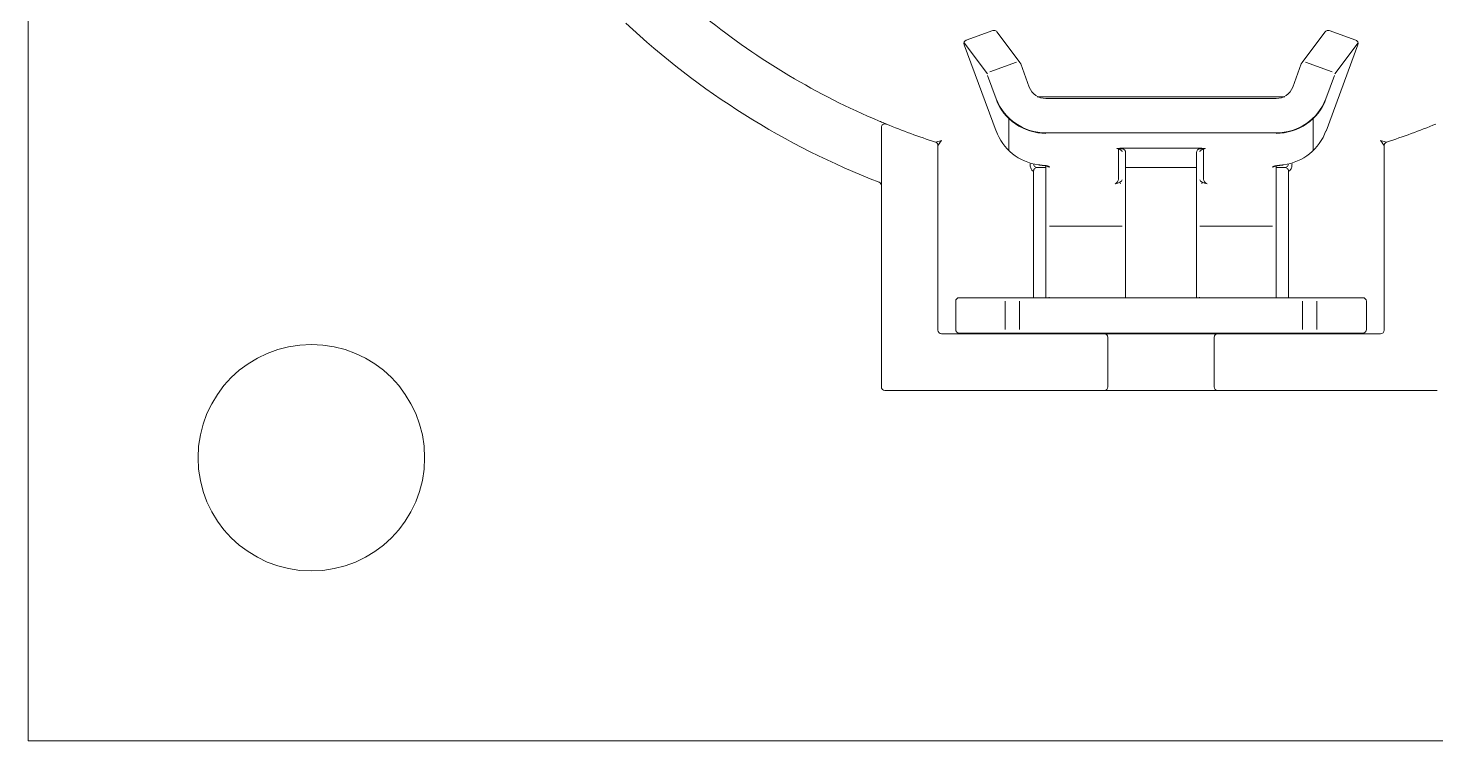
# Model space of a CAD drawing. Header units: millimetres. Extents: x 564.8 to 596.8, y 285.7 to 332.7.
# Drawn here: x 564.76 to 584.64, y 285.7 to 295.76 of the extents above; entities that cross this region are included whole.
import ezdxf

# ---------------------------------------------------------------- set-up
doc = ezdxf.new("R2010")
doc.units = ezdxf.units.MM
doc.layers.add('1', color=7, linetype='Continuous', true_color=0xffffff)

msp = doc.modelspace()

# ---------------------------------------------------------------- linework, layer by layer
at = {"layer": '1', "color": 7, "linetype": 'Continuous', "lineweight": 18}
for p, q in [((564.755, 285.696), (564.755, 332.696)), ((578.381, 295.729), (578.005, 295.595)), ((578.767, 295.273), (578.438, 295.712)), ((583.073, 295.712), (582.743, 295.273)), ((583.505, 295.595), (583.13, 295.729)), ((577.975, 295.53), (578.426, 294.311)), ((583.085, 294.311), (583.536, 295.53)), ((578.895, 294.932), (578.774, 295.26)), ((582.736, 295.26), (582.615, 294.932)), ((578.895, 294.932), (578.895, 294.932)), ((582.615, 294.932), (582.615, 294.932)), ((582.493, 294.796), (579.017, 294.796)), ((582.38, 294.77), (579.13, 294.77)), ((578.426, 294.312), (578.426, 294.311)), ((583.085, 294.311), (583.085, 294.312)), ((580.155, 293.632), (580.155, 294.065)), ((580.205, 294.058), (580.155, 294.058)), ((580.205, 294.068), (581.305, 294.068)), ((581.355, 294.058), (581.305, 294.058)), ((581.355, 294.065), (581.355, 293.632)), ((580.255, 293.614), (580.255, 294.008)), ((581.255, 294.008), (581.255, 293.614)), ((578.955, 291.956), (578.955, 293.746)), ((579.005, 293.796), (579.13, 293.796)), ((579.023, 293.833), (579.024, 293.832)), ((579.128, 293.822), (579.137, 293.819)), ((579.13, 293.82), (579.13, 293.098)), ((580.255, 293.796), (581.255, 293.796)), ((582.366, 293.814), (582.372, 293.821)), ((582.381, 293.821), (582.373, 293.819)), ((582.38, 293.098), (582.38, 293.82)), ((582.38, 293.796), (582.505, 293.796)), ((582.555, 293.746), (582.555, 291.956)), ((576.805, 293.611), (576.805, 290.696)), ((580.255, 293.098), (580.255, 293.614)), ((581.255, 293.614), (581.255, 293.098)), ((577.605, 291.496), (577.605, 293.372)), ((583.905, 293.372), (583.905, 291.496)), ((579.13, 293.098), (579.13, 292.507)), ((580.255, 292.507), (580.255, 293.098)), ((581.255, 293.098), (581.255, 292.507)), ((582.38, 292.507), (582.38, 293.098)), ((579.13, 292.507), (579.13, 292.506)), ((579.13, 292.506), (579.13, 291.956)), ((580.255, 292.506), (580.255, 292.507)), ((580.255, 291.956), (580.255, 292.506)), ((581.255, 292.507), (581.255, 292.506)), ((581.255, 292.506), (581.255, 291.956)), ((582.38, 292.506), (582.38, 292.507)), ((582.38, 291.956), (582.38, 292.506)), ((577.855, 291.906), (577.855, 291.506)), ((578.524, 291.956), (577.905, 291.956)), ((578.698, 291.956), (578.524, 291.956)), ((578.784, 291.956), (578.698, 291.956)), ((582.726, 291.956), (578.784, 291.956)), ((582.813, 291.956), (582.726, 291.956)), ((582.986, 291.956), (582.813, 291.956)), ((583.605, 291.956), (582.986, 291.956)), ((583.655, 291.506), (583.655, 291.906)), ((579.955, 291.446), (577.655, 291.446)), ((577.905, 291.456), (578.524, 291.456)), ((578.524, 291.456), (578.698, 291.456)), ((578.698, 291.456), (578.784, 291.456)), ((578.784, 291.456), (582.726, 291.456)), ((579.955, 291.446), (580.055, 291.446)), ((580.005, 290.696), (580.005, 291.396)), ((581.455, 291.446), (580.055, 291.446)), ((580.13, 291.456), (580.13, 291.446)), ((581.38, 291.446), (581.38, 291.456)), ((581.555, 291.446), (581.455, 291.446)), ((581.505, 291.396), (581.505, 290.696)), ((583.855, 291.446), (581.555, 291.446)), ((582.726, 291.456), (582.813, 291.456)), ((582.813, 291.456), (582.986, 291.456)), ((582.986, 291.456), (583.605, 291.456)), ((576.855, 290.646), (579.955, 290.646)), ((579.955, 290.646), (580.055, 290.646)), ((580.055, 290.646), (581.455, 290.646)), ((581.555, 290.646), (581.455, 290.646)), ((581.555, 290.646), (584.655, 290.646)), ((596.755, 285.696), (564.755, 285.696))]:
    msp.add_line(p, q, dxfattribs=at)
at = {"layer": '1', "color": 7, "linetype": 'Continuous', "lineweight": 13}
for p, q in [((578.303, 295.118), (577.974, 295.558)), ((583.537, 295.558), (583.208, 295.118)), ((578.714, 295.283), (578.338, 295.148)), ((583.172, 295.148), (582.796, 295.283)), ((578.428, 294.766), (578.306, 295.094)), ((583.204, 295.094), (583.083, 294.766)), ((579.005, 294.796), (582.505, 294.796)), ((578.605, 294.037), (578.605, 294.488)), ((582.905, 294.488), (582.905, 294.037)), ((576.86, 294.415), (576.865, 294.413)), ((576.868, 294.412), (576.873, 294.41)), ((582.38, 294.286), (579.13, 294.286)), ((580.155, 293.632), (580.155, 294.065)), ((581.355, 294.065), (581.355, 293.632)), ((578.955, 293.746), (578.955, 291.956)), ((579.13, 293.796), (579.005, 293.796)), ((579.13, 293.098), (579.13, 293.82)), ((581.255, 293.796), (580.255, 293.796)), ((582.38, 293.82), (582.38, 293.098)), ((582.505, 293.796), (582.38, 293.796)), ((582.555, 291.956), (582.555, 293.746)), ((576.805, 293.611), (576.805, 290.696)), ((580.173, 293.585), (580.181, 293.565)), ((580.255, 293.098), (580.255, 293.613)), ((581.255, 293.613), (581.255, 293.098)), ((581.337, 293.585), (581.33, 293.565)), ((577.605, 291.496), (577.605, 293.372)), ((583.905, 293.372), (583.905, 291.496)), ((580.205, 292.969), (579.18, 292.969)), ((582.33, 292.969), (581.305, 292.969)), ((579.13, 292.507), (579.13, 292.506)), ((580.255, 292.506), (580.255, 292.507)), ((581.255, 292.507), (581.255, 292.506)), ((582.38, 292.506), (582.38, 292.507)), ((577.855, 291.906), (577.855, 291.506)), ((578.524, 291.956), (577.905, 291.956)), ((578.525, 291.956), (578.698, 291.956)), ((578.553, 291.906), (578.553, 291.506)), ((578.755, 291.906), (578.755, 291.506)), ((578.784, 291.956), (582.726, 291.956)), ((582.755, 291.506), (582.755, 291.906)), ((582.813, 291.956), (582.985, 291.956)), ((582.957, 291.506), (582.957, 291.906)), ((583.605, 291.956), (582.986, 291.956)), ((583.655, 291.506), (583.655, 291.906)), ((579.955, 291.446), (577.655, 291.446)), ((578.524, 291.456), (577.905, 291.456)), ((578.525, 291.456), (578.698, 291.456)), ((578.784, 291.456), (582.726, 291.456)), ((580.005, 291.396), (580.005, 290.696)), ((581.455, 291.446), (580.055, 291.446)), ((580.13, 291.456), (580.13, 291.446)), ((581.38, 291.446), (581.38, 291.456)), ((581.505, 290.696), (581.505, 291.396)), ((583.855, 291.446), (581.555, 291.446)), ((582.813, 291.456), (582.985, 291.456)), ((583.605, 291.456), (582.986, 291.456)), ((576.855, 290.646), (579.955, 290.646)), ((581.455, 290.646), (580.055, 290.646)), ((581.555, 290.646), (584.655, 290.646))]:
    msp.add_line(p, q, dxfattribs=at)
at = {"layer": '1', "color": 7, "linetype": 'Continuous', "lineweight": 18}
msp.add_circle((568.755, 289.696), 1.6, dxfattribs=at)
at = {"layer": '1', "color": 7, "linetype": 'Continuous', "lineweight": 13}
for centre, radius, start, end in [((580.755, 303.896), 11.05, 226.84, 248.8777), ((580.755, 303.896), 10.25, 231.171, 247.1482), ((580.755, 303.896), 10.25, 247.7505, 251.8998), ((580.755, 303.896), 10.25, 288.1002, 292.2495), ((577.655, 291.496), 0.05, 180, 270), ((583.855, 291.496), 0.05, 270, 360)]:
    msp.add_arc(centre, radius, start, end, dxfattribs=at)
at = {"layer": '1', "color": 7, "linetype": 'Continuous', "lineweight": 18}
for centre, radius, start, end in [((580.755, 303.896, 0), 11.05, 226.84, 248.8777), ((580.755, 303.896, 0), 10.25, 231.171, 247.1482), ((578.398, 295.682), 0.05, 90, 109.7197), ((578.398, 295.682, 0), 0.05, 36.8374, 90), ((583.113, 295.682), 0.05, 90, 143.1626), ((583.113, 295.682, 0), 0.05, 70.2803, 90), ((578.022, 295.548), 0.05, 109.7197, 200.2836), ((583.489, 295.548), 0.05, 339.7164, 70.2803), ((578.727, 295.243), 0.05, 20.2836, 36.8374), ((582.783, 295.243), 0.05, 143.1626, 159.7164), ((580.755, 303.896, 0), 10.25, 247.7505, 251.8998), ((580.755, 303.896, 0), 10.25, 288.1002, 292.2495), ((580.205, 294.008), 0.05, 0, 90), ((581.305, 294.008), 0.05, 90, 180), ((579.005, 293.846), 0.05, 180, 270), ((582.505, 293.846, 0), 0.05, 270, 0), ((577.905, 291.906, 0), 0.05, 90, 180), ((583.605, 291.906), 0.05, 0, 90), ((577.655, 291.496), 0.05, 180, 270), ((577.905, 291.506), 0.05, 180, 270), ((583.605, 291.506, 0), 0.05, 270, 0), ((583.855, 291.496), 0.05, 270, 0), ((579.005, 291.496, 0), 0.05, 233.129, 270), ((579.955, 291.396), 0.05, 0, 90), ((581.555, 291.396, 0), 0.05, 90, 180), ((582.505, 291.496), 0.05, 270, 306.871), ((576.855, 290.696), 0.05, 180, 270), ((579.955, 290.696, 0), 0.05, 270, 0), ((581.555, 290.696), 0.05, 180, 270)]:
    msp.add_arc(centre, radius, start, end, dxfattribs=at)
for centre, major_axis, start_param, end_param in [((579.13, 295.016), (0.25, 0), 3.490659, 4.712389), ((582.38, 295.016), (0.25, 0), 4.712389, 5.934119), ((579.13, 295.016), (-0.75, 0), 0.349066, 1.570796), ((582.38, 295.016), (-0.75, 0), 1.570796, 2.792527), ((579.13, 294.564), (0.75, 0), 3.490659, 4.569482), ((582.38, 294.564), (0.75, 0), 4.855296, 5.934119), ((579.18, 293.849), (0.05, 0), 3.723319, 3.926991), ((579.18, 293.849), (0.05, 0), 3.926991, 4.712389), ((582.33, 293.849), (0.05, 0), 4.712389, 5.497787)]:
    msp.add_ellipse(centre, major_axis=major_axis, ratio=0.984808, start_param=start_param, end_param=end_param, dxfattribs=at)
at = {"layer": '1', "color": 7, "linetype": 'Continuous', "lineweight": 13}
for centre, start_param, end_param in [((579.13, 295.024), 3.49848, 4.712389), ((582.38, 295.024), 4.712389, 5.926298)]:
    msp.add_ellipse(centre, major_axis=(0.75, 0), ratio=0.984808, start_param=start_param, end_param=end_param, dxfattribs=at)
at = {"layer": '1', "color": 7, "linetype": 'Continuous', "lineweight": 18}
for points, knots in [([(576.874, 294.409), (576.874, 294.409), (576.867, 294.412), (576.832, 294.427), (576.796, 294.442), (576.775, 294.451)], [0, 0, 0, 0, 0.285714, 0.571429, 1, 1, 1, 1]), ([(576.805, 294.363), (576.805, 294.371), (576.807, 294.379), (576.815, 294.394), (576.821, 294.4), (576.834, 294.409), (576.842, 294.412), (576.858, 294.414), (576.867, 294.412), (576.874, 294.409)], [0, 0, 0, 0, 0.25, 0.25, 0.5, 0.5, 0.75, 0.75, 1, 1, 1, 1]), ([(576.805, 294.363), (576.805, 294.363), (576.805, 294.321), (576.805, 294.1), (576.805, 293.828), (576.805, 293.611)], [0, 0, 0, 0, 0.285714, 0.428571, 1, 1, 1, 1]), ([(577.655, 294.179), (577.655, 294.178), (577.654, 294.178), (577.615, 294.166), (577.571, 294.153), (577.571, 294.153)], [0, 0, 0, 0, 0.009991, 0.009991, 1, 1, 1, 1]), ([(577.605, 294.106), (577.605, 294.118), (577.597, 294.139), (577.579, 294.15), (577.571, 294.153)], [0, 0, 0, 0, 0.571429, 1, 1, 1, 1]), ([(577.605, 294.106), (577.605, 294.106), (577.631, 294.144), (577.655, 294.178), (577.655, 294.178), (577.655, 294.179)], [0, 0, 0, 0, 0.990018, 0.990018, 1, 1, 1, 1]), ([(577.605, 293.372), (577.605, 293.586), (577.605, 293.962), (577.605, 294.106), (577.605, 294.106)], [0, 0, 0, 0, 0.571429, 1, 1, 1, 1]), ([(580.132, 294.061), (580.132, 294.061), (580.132, 294.061), (580.133, 294.062), (580.139, 294.063), (580.152, 294.065), (580.173, 294.067), (580.192, 294.068), (580.204, 294.068), (580.205, 294.068)], [0, 0, 0, 0, 0.000609, 0.101951, 0.237683, 0.424522, 0.666382, 0.955463, 1, 1, 1, 1]), ([(581.329, 294.067), (581.331, 294.067), (581.342, 294.067), (581.358, 294.065), (581.373, 294.063), (581.378, 294.061), (581.378, 294.061), (581.378, 294.061)], [0, 0, 0, 0, 0.043694, 0.440531, 0.725776, 0.921639, 1, 1, 1, 1]), ([(583.855, 294.179), (583.856, 294.178), (583.856, 294.178), (583.879, 294.144), (583.905, 294.106), (583.905, 294.106)], [0, 0, 0, 0, 0.009982, 0.009982, 1, 1, 1, 1]), ([(583.94, 294.153), (583.94, 294.153), (583.896, 294.166), (583.856, 294.178), (583.856, 294.178), (583.855, 294.179)], [0, 0, 0, 0, 0.990018, 0.990018, 1, 1, 1, 1]), ([(583.905, 294.106), (583.905, 294.116), (583.909, 294.127), (583.921, 294.144), (583.93, 294.15), (583.94, 294.153)], [0, 0, 0, 0, 0.5, 0.5, 1, 1, 1, 1]), ([(583.905, 294.106), (583.905, 294.106), (583.905, 293.962), (583.905, 293.586), (583.905, 293.372)], [0, 0, 0, 0, 0.428571, 1, 1, 1, 1]), ([(578.905, 293.846), (578.905, 293.826), (578.91, 293.795), (578.924, 293.766), (578.936, 293.752), (578.947, 293.747), (578.954, 293.746), (578.955, 293.746), (578.955, 293.746)], [0, 0, 0, 0, 0.285714, 0.428571, 0.571429, 0.714286, 0.857143, 1, 1, 1, 1]), ([(582.555, 293.746), (582.555, 293.746), (582.557, 293.746), (582.564, 293.747), (582.574, 293.752), (582.586, 293.766), (582.597, 293.788), (582.604, 293.816), (582.605, 293.836), (582.605, 293.846)], [0, 0, 0, 0, 0.137982, 0.281652, 0.425321, 0.568991, 0.712661, 0.85633, 1, 1, 1, 1]), ([(579.005, 293.796), (578.999, 293.796), (578.992, 293.795), (578.98, 293.79), (578.975, 293.786), (578.965, 293.777), (578.962, 293.771), (578.957, 293.759), (578.955, 293.753), (578.955, 293.746)], [0, 0, 0, 0, 0.25, 0.25, 0.5, 0.5, 0.75, 0.75, 1, 1, 1, 1]), ([(579.13, 293.82), (579.13, 293.82), (579.129, 293.82), (579.128, 293.82), (579.127, 293.821), (579.124, 293.821), (579.123, 293.821), (579.12, 293.821), (579.118, 293.822), (579.113, 293.822), (579.109, 293.823), (579.102, 293.823), (579.099, 293.824), (579.094, 293.824), (579.091, 293.825), (579.087, 293.825), (579.084, 293.825), (579.079, 293.826), (579.077, 293.826), (579.072, 293.827), (579.07, 293.827), (579.064, 293.828), (579.061, 293.828), (579.054, 293.829), (579.05, 293.829), (579.043, 293.83), (579.041, 293.831), (579.036, 293.831), (579.034, 293.832), (579.031, 293.832), (579.03, 293.832), (579.027, 293.833), (579.026, 293.833), (579.025, 293.833), (579.024, 293.833), (579.023, 293.833)], [0, 0, 0, 0, 0.047858, 0.047858, 0.098194, 0.098194, 0.154729, 0.154729, 0.215457, 0.215457, 0.304913, 0.304913, 0.37241, 0.37241, 0.429268, 0.429268, 0.483924, 0.483924, 0.539523, 0.539523, 0.593912, 0.593912, 0.655655, 0.655655, 0.741742, 0.741742, 0.806306, 0.806306, 0.861221, 0.861221, 0.912721, 0.912721, 0.960657, 0.960657, 1, 1, 1, 1]), ([(579.137, 293.819), (579.136, 293.819), (579.135, 293.819), (579.133, 293.82), (579.132, 293.82), (579.131, 293.82), (579.131, 293.82), (579.13, 293.82)], [0, 0, 0, 0, 0.447502, 0.447502, 0.869122, 0.869122, 1, 1, 1, 1]), ([(579.18, 293.799), (579.18, 293.8), (579.18, 293.8), (579.18, 293.8), (579.18, 293.801), (579.18, 293.801), (579.18, 293.802), (579.179, 293.802), (579.179, 293.803), (579.178, 293.804), (579.177, 293.805), (579.175, 293.806), (579.174, 293.807), (579.172, 293.808), (579.172, 293.809), (579.17, 293.81), (579.169, 293.81), (579.167, 293.811), (579.166, 293.811), (579.163, 293.812), (579.162, 293.813), (579.159, 293.814), (579.157, 293.814), (579.152, 293.816), (579.149, 293.816), (579.144, 293.818), (579.142, 293.818), (579.14, 293.819), (579.138, 293.819), (579.137, 293.819)], [0, 0, 0, 0, 0.053686, 0.053686, 0.112831, 0.112831, 0.175631, 0.175631, 0.246253, 0.246253, 0.34263, 0.34263, 0.424801, 0.424801, 0.489977, 0.489977, 0.549135, 0.549135, 0.610911, 0.610911, 0.67712, 0.67712, 0.751145, 0.751145, 0.875573, 0.875573, 0.941713, 0.941713, 1, 1, 1, 1]), ([(582.373, 293.819), (582.372, 293.819), (582.371, 293.818), (582.367, 293.818), (582.366, 293.817), (582.361, 293.816), (582.358, 293.816), (582.354, 293.814), (582.352, 293.814), (582.349, 293.813), (582.348, 293.812), (582.345, 293.812), (582.344, 293.811), (582.342, 293.81), (582.341, 293.81), (582.339, 293.809), (582.339, 293.808), (582.337, 293.807), (582.336, 293.806), (582.334, 293.805), (582.333, 293.804), (582.332, 293.803), (582.332, 293.803), (582.331, 293.802), (582.331, 293.802), (582.331, 293.801), (582.33, 293.801), (582.33, 293.8), (582.33, 293.8), (582.33, 293.8), (582.33, 293.8), (582.33, 293.799)], [0, 0, 0, 0, 0.066176, 0.066176, 0.139083, 0.139083, 0.246698, 0.246698, 0.317983, 0.317983, 0.380615, 0.380615, 0.442197, 0.442197, 0.501496, 0.501496, 0.566257, 0.566257, 0.644282, 0.644282, 0.733211, 0.733211, 0.799908, 0.799908, 0.861009, 0.861009, 0.918664, 0.918664, 0.972789, 0.972789, 1, 1, 1, 1]), ([(582.38, 293.82), (582.379, 293.82), (582.379, 293.82), (582.377, 293.82), (582.376, 293.819), (582.374, 293.819), (582.374, 293.819), (582.373, 293.819)], [0, 0, 0, 0, 0.420391, 0.420391, 0.865398, 0.865398, 1, 1, 1, 1]), ([(582.487, 293.833), (582.486, 293.833), (582.486, 293.833), (582.484, 293.833), (582.483, 293.833), (582.48, 293.832), (582.479, 293.832), (582.475, 293.831), (582.473, 293.831), (582.467, 293.83), (582.464, 293.83), (582.457, 293.829), (582.453, 293.829), (582.447, 293.828), (582.445, 293.827), (582.439, 293.827), (582.437, 293.827), (582.432, 293.826), (582.429, 293.826), (582.424, 293.825), (582.422, 293.825), (582.416, 293.824), (582.414, 293.824), (582.407, 293.823), (582.404, 293.823), (582.397, 293.822), (582.395, 293.822), (582.391, 293.821), (582.389, 293.821), (582.387, 293.821), (582.385, 293.821), (582.383, 293.82), (582.383, 293.82), (582.381, 293.82), (582.381, 293.82), (582.38, 293.82)], [0, 0, 0, 0, 0.047343, 0.047343, 0.097093, 0.097093, 0.150216, 0.150216, 0.209382, 0.209382, 0.286537, 0.286537, 0.359093, 0.359093, 0.417013, 0.417013, 0.469499, 0.469499, 0.535811, 0.535811, 0.590305, 0.590305, 0.651832, 0.651832, 0.738874, 0.738874, 0.804155, 0.804155, 0.859886, 0.859886, 0.912046, 0.912046, 0.960523, 0.960523, 1, 1, 1, 1]), ([(582.555, 293.746), (582.555, 293.753), (582.554, 293.759), (582.549, 293.771), (582.545, 293.777), (582.536, 293.786), (582.53, 293.79), (582.518, 293.795), (582.512, 293.796), (582.505, 293.796)], [0, 0, 0, 0, 0.25, 0.25, 0.5, 0.5, 0.75, 0.75, 1, 1, 1, 1]), ([(576.773, 293.588), (576.784, 293.584), (576.8, 293.57), (576.805, 293.55), (576.805, 293.542)], [0, 0, 0, 0, 0.571429, 1, 1, 1, 1])]:
    msp.add_open_spline(points, degree=3, knots=knots, dxfattribs=at)
for points, degree in [([(580.205, 294.017), (580.205, 294.035), (580.181, 294.05), (580.149, 294.056)], 3), ([(581.305, 294.068), (581.329, 294.067)], 1), ([(581.362, 294.056), (581.329, 294.05), (581.305, 294.035), (581.305, 294.017)], 3), ([(579.024, 293.833), (579.035, 293.831), (579.047, 293.83), (579.058, 293.828)], 3), ([(582.439, 293.827), (582.455, 293.828), (582.47, 293.83), (582.487, 293.833)], 3), ([(580.155, 293.632), (580.155, 293.606), (580.131, 293.574), (580.105, 293.565)], 3), ([(580.105, 293.565), (580.158, 293.57), (580.205, 293.597), (580.205, 293.623)], 3), ([(581.305, 293.623), (581.305, 293.597), (581.353, 293.57), (581.405, 293.565)], 3), ([(581.405, 293.565), (581.379, 293.574), (581.355, 293.606), (581.355, 293.632)], 3), ([(579.18, 291.959), (579.173, 291.958), (579.166, 291.957), (579.16, 291.954)], 3), ([(581.305, 291.959), (581.298, 291.958), (581.291, 291.957), (581.285, 291.954)], 3)]:
    msp.add_open_spline(points, degree=degree, dxfattribs=at)

doc.saveas('drawing.dxf')
